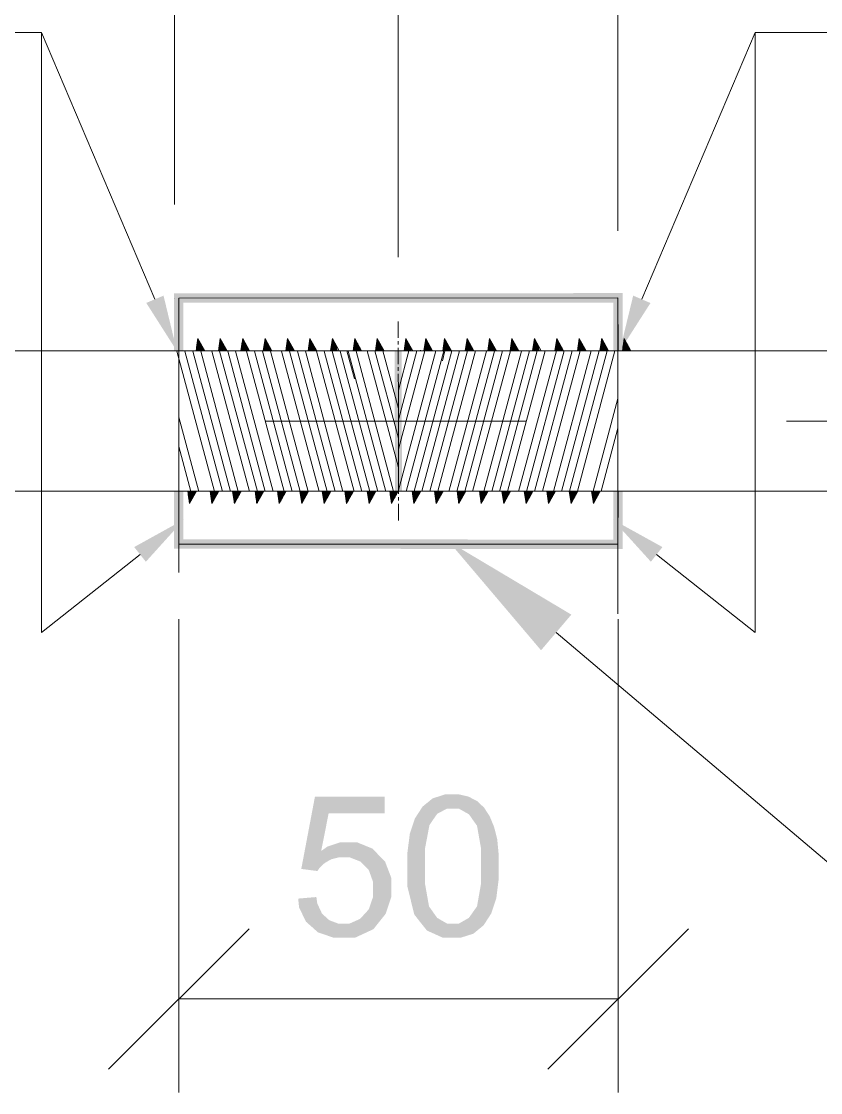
# Model space of a CAD drawing. Header units: millimetres. Extents: x 2 to 579, y 1 to 405.
# Drawn here: x 194.03 to 201.71, y 89.27 to 99.56 of the extents above; entities that cross this region are included whole.
import ezdxf

# ---------------------------------------------------------------- set-up
doc = ezdxf.new("R2010")
doc.units = ezdxf.units.MM
doc.linetypes.add('XKITLINE00', pattern=[0])
doc.layers.add('LinkedObject', color=7, linetype='Continuous', lineweight=0)

# ---------------------------------------------------------------- blocks, each defined once
blk = doc.blocks.new('*A4')
at = {"layer": 'LinkedObject'}
for color, points in [(6, [(195.233, 96.855), (195.399, 96.925), (195.527, 96.393)]), (4, [(199.809, 96.949), (195.59, 96.857), (195.5, 96.947)]), (4, [(195.5, 96.947), (195.59, 96.395), (195.5, 96.395)]), (4, [(195.59, 96.857), (195.59, 96.395), (195.5, 96.947)]), (4, [(199.719, 96.859), (195.59, 96.857), (199.809, 96.949)]), (4, [(199.809, 96.394), (199.719, 96.859), (199.809, 96.949)]), (4, [(199.719, 96.394), (199.719, 96.859), (199.809, 96.394)]), (6, [(199.91, 96.925), (200.076, 96.854), (199.781, 96.393)]), (4, [(197.619, 96.394), (197.689, 95.045), (197.622, 95.045)]), (4, [(197.686, 96.394), (197.689, 95.045), (197.619, 96.394)]), (4, [(195.499, 95.045), (195.59, 94.583), (195.5, 94.493)]), (4, [(195.589, 95.045), (195.59, 94.583), (195.499, 95.045)]), (4, [(199.719, 94.581), (199.72, 95.045), (199.809, 94.491)]), (4, [(199.809, 94.491), (199.72, 95.045), (199.81, 95.045)]), (6, [(195.229, 94.368), (195.117, 94.509), (195.596, 94.774)]), (6, [(200.191, 94.509), (200.08, 94.368), (199.712, 94.774)]), (4, [(195.59, 94.583), (199.719, 94.581), (195.5, 94.493)]), (4, [(195.5, 94.493), (199.719, 94.581), (199.809, 94.491)]), (1, [(199.316, 93.86), (199.025, 93.517), (198.14, 94.561)]), (7, [(198.106, 92.133), (198.121, 91.995), (197.984, 92.094)]), (7, [(198.179, 92.133), (198.121, 91.995), (198.106, 92.133)]), (7, [(198.121, 91.995), (198.179, 92.133), (198.178, 91.995)]), (7, [(198.179, 92.133), (198.236, 91.995), (198.178, 91.995)]), (7, [(198.329, 92.111), (198.179, 92.133), (198.234, 92.133)]), (7, [(198.37, 92.089), (198.179, 92.133), (198.329, 92.111)]), (7, [(198.333, 91.941), (198.179, 92.133), (198.37, 92.089)]), (7, [(198.236, 91.995), (198.179, 92.133), (198.333, 91.941)]), (7, [(196.985, 91.951), (196.722, 91.416), (196.853, 92.109)]), (7, [(197.523, 91.951), (196.853, 92.109), (197.523, 92.109)]), (7, [(196.985, 91.951), (196.853, 92.109), (197.523, 91.951)]), (7, [(198.029, 91.947), (197.887, 92.015), (197.935, 92.054)]), (7, [(197.984, 92.094), (198.121, 91.995), (197.935, 92.054)]), (7, [(197.935, 92.054), (198.121, 91.995), (198.029, 91.947)]), (7, [(198.37, 92.089), (198.371, 91.886), (198.333, 91.941)]), (7, [(198.411, 92.068), (198.371, 91.886), (198.37, 92.089)]), (7, [(198.479, 92.004), (198.371, 91.886), (198.411, 92.068)]), (7, [(196.913, 91.588), (196.722, 91.416), (196.985, 91.951)]), (7, [(197.887, 92.015), (197.995, 91.899), (197.814, 91.902)]), (7, [(197.995, 91.899), (197.887, 92.015), (198.029, 91.947)]), (7, [(198.505, 91.963), (198.371, 91.886), (198.479, 92.004)]), (7, [(198.505, 91.963), (198.41, 91.831), (198.371, 91.886)]), (7, [(198.532, 91.922), (198.41, 91.831), (198.505, 91.963)]), (7, [(198.573, 91.822), (198.41, 91.831), (198.532, 91.922)]), (7, [(197.953, 91.837), (197.74, 91.563), (197.789, 91.829)]), (7, [(197.91, 91.609), (197.74, 91.563), (197.953, 91.837)]), (7, [(197.789, 91.829), (197.74, 91.563), (197.765, 91.756)]), (7, [(197.814, 91.902), (197.995, 91.899), (197.789, 91.829)]), (7, [(197.789, 91.829), (197.995, 91.899), (197.953, 91.837)]), (7, [(198.589, 91.763), (198.449, 91.61), (198.41, 91.831)]), (7, [(198.589, 91.763), (198.41, 91.831), (198.573, 91.822)]), (7, [(198.604, 91.703), (198.449, 91.61), (198.589, 91.763)]), (7, [(197.101, 91.673), (196.913, 91.588), (196.973, 91.631)]), (7, [(197.083, 91.527), (196.913, 91.588), (197.101, 91.673)]), (7, [(197.083, 91.527), (197.101, 91.673), (197.123, 91.527)]), (7, [(197.123, 91.527), (197.101, 91.673), (197.188, 91.527)]), (7, [(197.167, 91.673), (197.188, 91.527), (197.101, 91.673)]), (7, [(197.404, 91.612), (197.167, 91.673), (197.255, 91.673)]), (7, [(197.292, 91.486), (197.167, 91.673), (197.404, 91.612)]), (7, [(197.188, 91.527), (197.167, 91.673), (197.292, 91.486)]), (7, [(197.292, 91.486), (197.404, 91.612), (197.332, 91.445)]), (7, [(197.332, 91.445), (197.404, 91.612), (197.371, 91.404)]), (7, [(197.465, 91.55), (197.371, 91.404), (197.404, 91.612)]), (7, [(197.74, 91.443), (197.91, 91.609), (197.91, 91.443)]), (7, [(197.74, 91.563), (197.91, 91.609), (197.74, 91.443)]), (7, [(198.619, 91.544), (198.449, 91.61), (198.604, 91.703)]), (7, [(198.619, 91.544), (198.449, 91.443), (198.449, 91.61)]), (7, [(196.722, 91.416), (196.913, 91.588), (197.01, 91.509)]), (7, [(196.978, 91.491), (196.722, 91.416), (197.01, 91.509)]), (7, [(197.01, 91.509), (196.913, 91.588), (197.083, 91.527)]), (7, [(197.371, 91.404), (197.465, 91.55), (197.411, 91.292)]), (7, [(197.411, 91.292), (197.465, 91.55), (197.586, 91.332)]), (7, [(197.586, 91.332), (197.465, 91.55), (197.526, 91.489)]), (7, [(198.619, 91.443), (198.449, 91.443), (198.619, 91.544)]), (7, [(196.946, 91.472), (196.722, 91.416), (196.978, 91.491)]), (7, [(196.896, 91.425), (196.722, 91.416), (196.946, 91.472)]), (7, [(196.722, 91.416), (196.896, 91.425), (196.877, 91.396)]), (7, [(197.91, 91.443), (197.74, 91.253), (197.74, 91.443)]), (7, [(197.91, 91.277), (197.74, 91.253), (197.91, 91.443)]), (7, [(198.619, 91.443), (198.449, 91.277), (198.449, 91.443)]), (7, [(198.619, 91.325), (198.449, 91.277), (198.619, 91.443)]), (7, [(197.411, 91.292), (197.586, 91.332), (197.411, 91.221)]), (7, [(197.411, 91.221), (197.586, 91.332), (197.411, 91.146)]), (7, [(197.586, 91.235), (197.411, 91.146), (197.586, 91.332)]), (7, [(198.41, 91.056), (198.619, 91.325), (198.57, 91.06)]), (7, [(198.449, 91.277), (198.619, 91.325), (198.41, 91.056)]), (7, [(198.57, 91.06), (198.619, 91.325), (198.595, 91.133)]), (7, [(197.37, 91.027), (197.586, 91.235), (197.48, 90.919)]), (7, [(197.411, 91.146), (197.586, 91.235), (197.37, 91.027)]), (7, [(197.48, 90.919), (197.586, 91.235), (197.533, 90.985)]), (7, [(197.533, 90.985), (197.586, 91.235), (197.586, 91.144)]), (7, [(197.91, 91.277), (197.873, 90.894), (197.74, 91.253)]), (7, [(197.74, 91.253), (197.873, 90.894), (197.807, 90.979)]), (7, [(197.949, 91.056), (197.873, 90.894), (197.91, 91.277)]), (7, [(196.876, 91.083), (196.692, 91.131), (196.867, 91.146)]), (7, [(196.692, 91.131), (196.825, 90.858), (196.701, 91.046)]), (7, [(196.876, 91.083), (196.825, 90.858), (196.692, 91.131)]), (7, [(196.701, 91.046), (196.825, 90.858), (196.767, 90.909)]), (7, [(196.921, 90.987), (196.825, 90.858), (196.876, 91.083)]), (7, [(197.37, 91.027), (197.48, 90.919), (197.328, 90.981)]), (7, [(197.873, 90.894), (197.949, 91.056), (197.988, 91.001)]), (7, [(198.027, 90.946), (197.873, 90.894), (197.988, 91.001)]), (7, [(198.371, 91.001), (198.473, 90.874), (198.332, 90.946)]), (7, [(198.57, 91.06), (198.371, 91.001), (198.41, 91.056)]), (7, [(198.546, 90.987), (198.371, 91.001), (198.57, 91.06)]), (7, [(198.473, 90.874), (198.371, 91.001), (198.546, 90.987)]), (7, [(196.825, 90.858), (196.921, 90.987), (196.883, 90.806)]), (7, [(196.956, 90.955), (196.883, 90.806), (196.921, 90.987)]), (7, [(196.991, 90.923), (196.883, 90.806), (196.956, 90.955)]), (7, [(196.991, 90.923), (197.126, 90.755), (196.883, 90.806)]), (7, [(197.076, 90.891), (197.126, 90.755), (196.991, 90.923)]), (7, [(197.126, 90.891), (197.126, 90.755), (197.076, 90.891)]), (7, [(197.126, 90.755), (197.48, 90.919), (197.238, 90.755)]), (7, [(197.186, 90.891), (197.48, 90.919), (197.126, 90.755)]), (7, [(197.186, 90.891), (197.126, 90.755), (197.126, 90.891)]), (7, [(197.287, 90.936), (197.48, 90.919), (197.186, 90.891)]), (7, [(197.238, 90.755), (197.48, 90.919), (197.415, 90.837)]), (7, [(197.328, 90.981), (197.48, 90.919), (197.287, 90.936)]), (7, [(198.027, 90.946), (198.179, 90.755), (197.873, 90.894)]), (7, [(197.873, 90.894), (198.179, 90.755), (197.929, 90.824)]), (7, [(198.122, 90.891), (198.179, 90.755), (198.027, 90.946)]), (7, [(198.179, 90.755), (198.122, 90.891), (198.179, 90.891)]), (7, [(198.179, 90.755), (198.236, 90.891), (198.253, 90.755)]), (7, [(198.236, 90.891), (198.179, 90.755), (198.179, 90.891)]), (7, [(198.424, 90.834), (198.236, 90.891), (198.332, 90.946)]), (7, [(198.376, 90.794), (198.236, 90.891), (198.424, 90.834)]), (7, [(198.253, 90.755), (198.236, 90.891), (198.376, 90.794)]), (7, [(198.332, 90.946), (198.473, 90.874), (198.424, 90.834)]), (7, [(196.883, 90.806), (197.126, 90.755), (197.034, 90.755)]), (7, [(197.929, 90.824), (198.179, 90.755), (198.082, 90.755)])]:
    blk.add_hatch(color=color, dxfattribs=at).paths.add_polyline_path(points, flags=17)
at = {"layer": 'LinkedObject', "color": 6, "linetype": 'XKITLINE00', "lineweight": 0}
for p, q in [((195.505, 97.802), (195.505, 106.481)), ((197.654, 97.294), (197.654, 106.481)), ((197.654, 97.578), (197.654, 106.481)), ((199.764, 97.549), (199.764, 106.481)), ((194.226, 99.453), (189.231, 99.453)), ((195.316, 96.89), (194.226, 99.453)), ((194.226, 93.688), (194.226, 99.453)), ((199.993, 96.89), (201.083, 99.453)), ((201.082, 93.688), (201.083, 99.453)), ((201.083, 99.453), (206.078, 99.452)), ((196.382, 95.72), (198.882, 95.72)), ((201.382, 95.72), (214.555, 95.72)), ((195.173, 94.439), (194.226, 93.688)), ((200.135, 94.438), (201.082, 93.688)), ((195.546, 93.815), (195.546, 89.267)), ((199.765, 93.817), (199.765, 89.267)), ((196.221, 90.842), (194.871, 89.492)), ((199.09, 89.492), (200.44, 90.842)), ((195.546, 90.167), (199.765, 90.167))]:
    blk.add_line(p, q, dxfattribs=at)
at = {"layer": 'LinkedObject', "color": 7, "linetype": 'XKITLINE00', "lineweight": 0}
for p, q in [((195.505, 96.902), (195.505, 96.902)), ((197.654, 96.678), (197.654, 96.678)), ((199.764, 96.649), (199.764, 96.649)), ((183.089, 96.394), (212.223, 96.394)), ((197.654, 96.394), (197.654, 96.394)), ((212.223, 95.045), (183.089, 95.045)), ((195.546, 94.715), (195.546, 94.715)), ((199.765, 94.717), (199.765, 94.717)), ((199.765, 90.167), (199.765, 90.167))]:
    blk.add_line(p, q, dxfattribs=at)
at = {"layer": 'LinkedObject', "color": 4, "linetype": 'XKITLINE00', "lineweight": 0}
for p, q in [((195.545, 96.902), (199.764, 96.904)), ((195.545, 96.395), (195.545, 96.902)), ((199.765, 96.394), (199.764, 96.904)), ((199.764, 96.904), (199.764, 93.866)), ((195.545, 96.754), (195.545, 94.265)), ((197.655, 96.017), (197.655, 95.045)), ((195.545, 95.045), (195.545, 94.538)), ((199.765, 95.045), (199.764, 94.536)), ((195.545, 94.538), (199.764, 94.536))]:
    blk.add_line(p, q, dxfattribs=at)
at = {"layer": 'LinkedObject', "color": 9, "linetype": 'XKITLINE00', "lineweight": 0}
for p, q in [((197.654, 96.519), (197.654, 96.678)), ((197.654, 96.456), (197.654, 96.488)), ((197.654, 96.269), (197.654, 96.425)), ((197.654, 96.267), (197.654, 96.395)), ((197.654, 96.204), (197.654, 96.235)), ((197.655, 96.017), (197.654, 96.173)), ((197.654, 96.206), (197.654, 96.238)), ((197.655, 96.019), (197.654, 96.175)), ((197.655, 95.956), (197.655, 95.988)), ((197.655, 95.954), (197.655, 95.985)), ((197.655, 95.769), (197.655, 95.925)), ((197.655, 95.767), (197.655, 95.923)), ((197.655, 95.706), (197.655, 95.738)), ((197.655, 95.704), (197.655, 95.735)), ((197.655, 95.519), (197.655, 95.675)), ((197.655, 95.517), (197.655, 95.673)), ((197.655, 95.456), (197.655, 95.488)), ((197.655, 95.454), (197.655, 95.485)), ((197.655, 95.269), (197.655, 95.425)), ((197.655, 95.267), (197.655, 95.423)), ((197.655, 95.206), (197.655, 95.238)), ((197.655, 95.204), (197.655, 95.235)), ((197.655, 95.019), (197.655, 95.175)), ((197.655, 95.045), (197.655, 95.173)), ((197.655, 94.956), (197.655, 94.988)), ((197.655, 94.765), (197.655, 94.925))]:
    blk.add_line(p, q, dxfattribs=at)
at = {"layer": 'LinkedObject', "color": 1, "linetype": 'XKITLINE00', "lineweight": 0}
for p, q in [((195.728, 96.512), (195.711, 96.395)), ((195.72, 96.46), (195.738, 96.394)), ((195.721, 96.467), (195.741, 96.394)), ((195.723, 96.482), (195.747, 96.394)), ((195.724, 96.489), (195.75, 96.394)), ((195.726, 96.503), (195.756, 96.394)), ((195.727, 96.511), (195.759, 96.394)), ((195.794, 96.394), (195.728, 96.512)), ((195.738, 96.494), (195.765, 96.394)), ((195.744, 96.484), (195.768, 96.394)), ((195.755, 96.463), (195.774, 96.394)), ((195.761, 96.453), (195.777, 96.394)), ((195.943, 96.512), (195.926, 96.394)), ((195.936, 96.46), (195.953, 96.394)), ((195.937, 96.467), (195.956, 96.394)), ((195.939, 96.482), (195.962, 96.394)), ((195.94, 96.489), (195.965, 96.394)), ((195.942, 96.504), (195.971, 96.394)), ((196.009, 96.394), (195.943, 96.512)), ((195.943, 96.511), (195.974, 96.394)), ((195.954, 96.494), (195.98, 96.394)), ((195.959, 96.483), (195.983, 96.394)), ((195.971, 96.463), (195.989, 96.394)), ((195.977, 96.452), (195.992, 96.394)), ((196.159, 96.512), (196.142, 96.394)), ((196.151, 96.46), (196.169, 96.394)), ((196.152, 96.468), (196.172, 96.394)), ((196.154, 96.482), (196.178, 96.394)), ((196.156, 96.489), (196.181, 96.394)), ((196.158, 96.504), (196.187, 96.394)), ((196.225, 96.394), (196.159, 96.512)), ((196.159, 96.511), (196.19, 96.394)), ((196.169, 96.493), (196.196, 96.394)), ((196.175, 96.483), (196.199, 96.394)), ((196.187, 96.462), (196.205, 96.394)), ((196.193, 96.452), (196.208, 96.394)), ((196.374, 96.512), (196.357, 96.394)), ((196.365, 96.446), (196.379, 96.394)), ((196.367, 96.461), (196.385, 96.394)), ((196.368, 96.468), (196.388, 96.394)), ((196.37, 96.482), (196.394, 96.394)), ((196.371, 96.49), (196.397, 96.394)), ((196.373, 96.504), (196.403, 96.394)), ((196.44, 96.394), (196.374, 96.512)), ((196.374, 96.511), (196.406, 96.394)), ((196.385, 96.493), (196.412, 96.394)), ((196.391, 96.483), (196.415, 96.394)), ((196.403, 96.462), (196.421, 96.394)), ((196.408, 96.451), (196.424, 96.394)), ((196.59, 96.512), (196.573, 96.394)), ((196.58, 96.447), (196.594, 96.394)), ((196.582, 96.461), (196.6, 96.394)), ((196.584, 96.468), (196.603, 96.394)), ((196.586, 96.483), (196.609, 96.394)), ((196.587, 96.49), (196.612, 96.394)), ((196.589, 96.505), (196.618, 96.394)), ((196.59, 96.512), (196.621, 96.394)), ((196.656, 96.394), (196.59, 96.512)), ((196.601, 96.492), (196.627, 96.394)), ((196.607, 96.482), (196.63, 96.394)), ((196.618, 96.461), (196.636, 96.394)), ((196.624, 96.451), (196.639, 96.394)), ((196.805, 96.512), (196.788, 96.394)), ((196.796, 96.447), (196.81, 96.394)), ((196.798, 96.461), (196.816, 96.394)), ((196.799, 96.469), (196.819, 96.394)), ((196.801, 96.483), (196.825, 96.394)), ((196.802, 96.49), (196.828, 96.394)), ((196.804, 96.505), (196.834, 96.394)), ((196.805, 96.512), (196.837, 96.394)), ((196.871, 96.394), (196.805, 96.512)), ((196.817, 96.492), (196.843, 96.394)), ((196.823, 96.482), (196.846, 96.394)), ((196.834, 96.461), (196.852, 96.394)), ((196.84, 96.451), (196.855, 96.394)), ((197.021, 96.512), (197.004, 96.394)), ((197.012, 96.447), (197.026, 96.394)), ((197.014, 96.462), (197.032, 96.394)), ((197.015, 96.469), (197.035, 96.394)), ((197.017, 96.483), (197.041, 96.394)), ((197.018, 96.491), (197.044, 96.394)), ((197.02, 96.505), (197.05, 96.394)), ((197.021, 96.512), (197.053, 96.394)), ((197.087, 96.394), (197.021, 96.512)), ((197.033, 96.492), (197.059, 96.394)), ((197.038, 96.481), (197.062, 96.394)), ((197.05, 96.461), (197.068, 96.394)), ((197.237, 96.512), (197.219, 96.394)), ((197.229, 96.459), (197.246, 96.394)), ((197.23, 96.466), (197.249, 96.394)), ((197.232, 96.481), (197.255, 96.394)), ((197.233, 96.488), (197.258, 96.394)), ((197.235, 96.503), (197.264, 96.394)), ((197.236, 96.51), (197.267, 96.394)), ((197.302, 96.394), (197.237, 96.512)), ((197.246, 96.495), (197.273, 96.394)), ((197.252, 96.485), (197.276, 96.394)), ((197.264, 96.464), (197.282, 96.394)), ((197.269, 96.454), (197.285, 96.394)), ((197.452, 96.512), (197.435, 96.394)), ((197.444, 96.46), (197.462, 96.394)), ((197.446, 96.467), (197.465, 96.394)), ((197.448, 96.481), (197.471, 96.394)), ((197.449, 96.488), (197.474, 96.394)), ((197.451, 96.503), (197.48, 96.394)), ((197.518, 96.394), (197.452, 96.512)), ((197.452, 96.51), (197.483, 96.394)), ((197.462, 96.495), (197.489, 96.394)), ((197.468, 96.484), (197.492, 96.394)), ((197.479, 96.464), (197.498, 96.394)), ((197.485, 96.453), (197.501, 96.394)), ((197.727, 96.512), (197.709, 96.394)), ((197.719, 96.46), (197.737, 96.394)), ((197.72, 96.467), (197.74, 96.394)), ((197.722, 96.482), (197.746, 96.394)), ((197.723, 96.489), (197.748, 96.394)), ((197.725, 96.503), (197.754, 96.394)), ((197.726, 96.511), (197.757, 96.394)), ((197.792, 96.394), (197.727, 96.512)), ((197.737, 96.494), (197.763, 96.394)), ((197.742, 96.484), (197.766, 96.394)), ((197.754, 96.463), (197.772, 96.394)), ((197.76, 96.453), (197.775, 96.394)), ((197.918, 96.512), (197.9, 96.394)), ((197.91, 96.46), (197.928, 96.394)), ((197.911, 96.467), (197.931, 96.394)), ((197.913, 96.482), (197.937, 96.394)), ((197.914, 96.489), (197.94, 96.394)), ((197.916, 96.504), (197.946, 96.394)), ((197.917, 96.511), (197.949, 96.394)), ((197.983, 96.394), (197.918, 96.512)), ((197.928, 96.494), (197.955, 96.394)), ((197.934, 96.483), (197.958, 96.394)), ((197.945, 96.463), (197.964, 96.394)), ((197.951, 96.452), (197.967, 96.394)), ((198.099, 96.512), (198.082, 96.394)), ((198.091, 96.46), (198.109, 96.394)), ((198.092, 96.468), (198.112, 96.394)), ((198.094, 96.482), (198.118, 96.394)), ((198.095, 96.489), (198.121, 96.394)), ((198.098, 96.504), (198.127, 96.394)), ((198.165, 96.394), (198.099, 96.512)), ((198.099, 96.511), (198.13, 96.394)), ((198.109, 96.493), (198.136, 96.394)), ((198.115, 96.483), (198.139, 96.394)), ((198.127, 96.462), (198.145, 96.394)), ((198.132, 96.452), (198.148, 96.394)), ((198.314, 96.512), (198.297, 96.394)), ((198.307, 96.461), (198.325, 96.394)), ((198.308, 96.468), (198.328, 96.394)), ((198.31, 96.482), (198.334, 96.394)), ((198.311, 96.49), (198.337, 96.394)), ((198.313, 96.504), (198.343, 96.394)), ((198.38, 96.394), (198.314, 96.512)), ((198.314, 96.511), (198.346, 96.394)), ((198.325, 96.493), (198.352, 96.394)), ((198.331, 96.483), (198.355, 96.394)), ((198.342, 96.462), (198.361, 96.394)), ((198.348, 96.451), (198.364, 96.394)), ((198.53, 96.512), (198.513, 96.394)), ((198.52, 96.447), (198.534, 96.394)), ((198.522, 96.461), (198.54, 96.394)), ((198.523, 96.468), (198.543, 96.394)), ((198.526, 96.483), (198.549, 96.394)), ((198.527, 96.49), (198.552, 96.394)), ((198.529, 96.504), (198.558, 96.394)), ((198.53, 96.512), (198.561, 96.394)), ((198.596, 96.394), (198.53, 96.512)), ((198.541, 96.492), (198.567, 96.394)), ((198.547, 96.482), (198.57, 96.394)), ((198.558, 96.461), (198.576, 96.394)), ((198.564, 96.451), (198.579, 96.394)), ((198.745, 96.512), (198.728, 96.394)), ((198.736, 96.447), (198.75, 96.394)), ((198.738, 96.461), (198.756, 96.394)), ((198.739, 96.469), (198.759, 96.394)), ((198.741, 96.483), (198.765, 96.394)), ((198.742, 96.49), (198.768, 96.394)), ((198.744, 96.505), (198.774, 96.394)), ((198.745, 96.512), (198.777, 96.394)), ((198.811, 96.394), (198.745, 96.512)), ((198.757, 96.492), (198.783, 96.394)), ((198.763, 96.482), (198.786, 96.394)), ((198.774, 96.461), (198.792, 96.394)), ((198.78, 96.451), (198.795, 96.394)), ((198.961, 96.512), (198.944, 96.394)), ((198.952, 96.447), (198.966, 96.394)), ((198.954, 96.462), (198.972, 96.394)), ((198.955, 96.469), (198.975, 96.394)), ((198.957, 96.483), (198.981, 96.394)), ((198.958, 96.491), (198.984, 96.394)), ((198.96, 96.505), (198.99, 96.394)), ((198.961, 96.512), (198.993, 96.394)), ((199.027, 96.394), (198.961, 96.512)), ((198.973, 96.492), (198.999, 96.394)), ((198.978, 96.481), (199.002, 96.394)), ((198.99, 96.461), (199.008, 96.394)), ((199.177, 96.512), (199.159, 96.394)), ((199.169, 96.459), (199.186, 96.394)), ((199.17, 96.466), (199.189, 96.394)), ((199.172, 96.481), (199.195, 96.394)), ((199.173, 96.488), (199.198, 96.394)), ((199.175, 96.503), (199.204, 96.394)), ((199.176, 96.51), (199.207, 96.394)), ((199.242, 96.394), (199.177, 96.512)), ((199.186, 96.495), (199.213, 96.394)), ((199.192, 96.485), (199.216, 96.394)), ((199.203, 96.464), (199.222, 96.394)), ((199.209, 96.454), (199.225, 96.394)), ((199.392, 96.512), (199.375, 96.394)), ((199.384, 96.46), (199.402, 96.394)), ((199.385, 96.467), (199.405, 96.394)), ((199.388, 96.481), (199.411, 96.394)), ((199.389, 96.488), (199.414, 96.394)), ((199.391, 96.503), (199.42, 96.394)), ((199.458, 96.394), (199.392, 96.512)), ((199.392, 96.51), (199.423, 96.394)), ((199.402, 96.495), (199.429, 96.394)), ((199.408, 96.484), (199.432, 96.394)), ((199.419, 96.464), (199.438, 96.394)), ((199.425, 96.453), (199.441, 96.394)), ((199.608, 96.512), (199.59, 96.394)), ((199.6, 96.46), (199.618, 96.394)), ((199.601, 96.467), (199.621, 96.394)), ((199.603, 96.482), (199.627, 96.394)), ((199.604, 96.489), (199.63, 96.394)), ((199.606, 96.503), (199.636, 96.394)), ((199.607, 96.511), (199.639, 96.394)), ((199.673, 96.394), (199.608, 96.512)), ((199.618, 96.494), (199.645, 96.394)), ((199.624, 96.484), (199.648, 96.394)), ((199.635, 96.463), (199.654, 96.394)), ((199.641, 96.453), (199.657, 96.394)), ((199.823, 96.512), (199.806, 96.394)), ((199.816, 96.46), (199.833, 96.394)), ((199.817, 96.467), (199.836, 96.394)), ((199.819, 96.482), (199.842, 96.394)), ((199.82, 96.489), (199.845, 96.394)), ((199.822, 96.504), (199.851, 96.394)), ((199.889, 96.394), (199.823, 96.512)), ((199.823, 96.511), (199.854, 96.394)), ((199.834, 96.494), (199.86, 96.394)), ((199.839, 96.483), (199.863, 96.394)), ((199.851, 96.463), (199.869, 96.394)), ((199.857, 96.452), (199.872, 96.394)), ((195.527, 96.393), (195.889, 95.043)), ((195.603, 96.393), (195.965, 95.043)), ((195.679, 96.393), (196.041, 95.043)), ((195.711, 96.395), (195.711, 96.394)), ((195.712, 96.402), (195.714, 96.394)), ((195.714, 96.416), (195.72, 96.394)), ((195.715, 96.424), (195.723, 96.394)), ((195.717, 96.438), (195.729, 96.394)), ((195.718, 96.445), (195.732, 96.394)), ((195.756, 96.392), (196.117, 95.043)), ((195.772, 96.432), (195.783, 96.394)), ((195.778, 96.422), (195.786, 96.394)), ((195.79, 96.401), (195.792, 96.394)), ((195.862, 96.393), (196.224, 95.043)), ((195.926, 96.395), (195.926, 96.394)), ((195.927, 96.402), (195.929, 96.394)), ((195.929, 96.417), (195.935, 96.394)), ((195.93, 96.424), (195.938, 96.394)), ((195.933, 96.438), (195.944, 96.394)), ((195.934, 96.446), (195.947, 96.394)), ((195.938, 96.393), (196.3, 95.043)), ((195.988, 96.432), (195.998, 96.394)), ((195.994, 96.421), (196.001, 96.394)), ((196.006, 96.401), (196.007, 96.394)), ((196.015, 96.392), (196.376, 95.043)), ((196.091, 96.392), (196.452, 95.043)), ((196.142, 96.395), (196.142, 96.394)), ((196.143, 96.403), (196.145, 96.394)), ((196.145, 96.417), (196.151, 96.394)), ((196.146, 96.424), (196.154, 96.394)), ((196.148, 96.439), (196.16, 96.394)), ((196.149, 96.446), (196.163, 96.394)), ((196.197, 96.393), (196.559, 95.043)), ((196.204, 96.431), (196.214, 96.394)), ((196.21, 96.421), (196.217, 96.394)), ((196.221, 96.4), (196.223, 96.394)), ((196.273, 96.392), (196.635, 95.043)), ((196.35, 96.392), (196.711, 95.043)), ((196.357, 96.396), (196.358, 96.394)), ((196.358, 96.403), (196.361, 96.394)), ((196.361, 96.417), (196.367, 96.394)), ((196.362, 96.425), (196.37, 96.394)), ((196.364, 96.439), (196.376, 96.394)), ((196.42, 96.431), (196.43, 96.394)), ((196.426, 96.42), (196.433, 96.394)), ((196.426, 96.392), (196.787, 95.042)), ((196.437, 96.4), (196.439, 96.394)), ((196.532, 96.392), (196.894, 95.043)), ((196.573, 96.396), (196.573, 96.394)), ((196.574, 96.403), (196.576, 96.394)), ((196.576, 96.418), (196.582, 96.394)), ((196.577, 96.425), (196.585, 96.394)), ((196.579, 96.439), (196.591, 96.394)), ((196.609, 96.392), (196.97, 95.043)), ((196.636, 96.43), (196.645, 96.394)), ((196.641, 96.42), (196.648, 96.394)), ((196.653, 96.399), (196.654, 96.394)), ((196.685, 96.392), (197.046, 95.042)), ((196.761, 96.392), (197.122, 95.042)), ((196.789, 96.396), (196.789, 96.394)), ((196.79, 96.403), (196.792, 96.394)), ((196.792, 96.418), (196.798, 96.394)), ((196.793, 96.425), (196.801, 96.394)), ((196.795, 96.44), (196.807, 96.394)), ((196.851, 96.43), (196.861, 96.394)), ((196.857, 96.42), (196.864, 96.394)), ((196.867, 96.393), (197.229, 95.044)), ((196.869, 96.399), (196.87, 96.394)), ((196.943, 96.393), (197.305, 95.044)), ((197.004, 96.397), (197.005, 96.394)), ((197.005, 96.404), (197.008, 96.394)), ((197.007, 96.418), (197.014, 96.394)), ((197.008, 96.425), (197.017, 96.394)), ((197.01, 96.44), (197.023, 96.394)), ((197.019, 96.393), (197.381, 95.043)), ((197.096, 96.393), (197.457, 95.043)), ((197.161, 96.394), (197.233, 96.127)), ((197.172, 96.393), (197.533, 95.043)), ((197.22, 96.401), (197.222, 96.394)), ((197.223, 96.416), (197.228, 96.394)), ((197.224, 96.423), (197.231, 96.394)), ((197.226, 96.437), (197.237, 96.394)), ((197.227, 96.445), (197.24, 96.394)), ((197.248, 96.392), (197.609, 95.043)), ((197.281, 96.433), (197.291, 96.394)), ((197.287, 96.423), (197.294, 96.394)), ((197.298, 96.402), (197.3, 96.394)), ((197.354, 96.394), (197.655, 95.272)), ((197.43, 96.394), (197.655, 95.556)), ((197.435, 96.394), (197.435, 96.394)), ((197.436, 96.402), (197.438, 96.394)), ((197.438, 96.416), (197.444, 96.394)), ((197.439, 96.423), (197.447, 96.394)), ((197.441, 96.438), (197.453, 96.394)), ((197.442, 96.445), (197.456, 96.394)), ((197.497, 96.433), (197.507, 96.394)), ((197.502, 96.422), (197.51, 96.394)), ((197.506, 96.394), (197.655, 95.841)), ((197.514, 96.401), (197.516, 96.394)), ((197.651, 96.395), (197.651, 96.394)), ((198.015, 96.394), (197.653, 95.044)), ((197.654, 96.394), (197.654, 96.394)), ((197.908, 96.396), (197.655, 95.449)), ((197.832, 96.395), (197.655, 95.733)), ((197.756, 96.395), (197.655, 96.016)), ((197.712, 96.416), (197.718, 96.394)), ((197.714, 96.424), (197.722, 96.394)), ((197.716, 96.438), (197.728, 96.394)), ((197.717, 96.445), (197.731, 96.394)), ((197.718, 96.422), (197.726, 96.394)), ((198.091, 96.394), (197.729, 95.044)), ((197.73, 96.401), (197.732, 96.394)), ((197.771, 96.432), (197.781, 96.394)), ((198.167, 96.394), (197.805, 95.045)), ((197.866, 96.395), (197.866, 96.394)), ((197.867, 96.402), (197.869, 96.394)), ((198.243, 96.394), (197.881, 95.045)), ((197.904, 96.417), (197.91, 96.394)), ((197.905, 96.424), (197.913, 96.394)), ((197.907, 96.438), (197.919, 96.394)), ((197.908, 96.446), (197.922, 96.394)), ((197.946, 96.401), (197.947, 96.394)), ((198.319, 96.395), (197.958, 95.045)), ((197.963, 96.432), (197.973, 96.394)), ((197.968, 96.421), (197.976, 96.394)), ((198.395, 96.395), (198.034, 95.045)), ((198.102, 96.394), (198.077, 96.3)), ((198.082, 96.395), (198.082, 96.394)), ((198.083, 96.402), (198.085, 96.394)), ((198.085, 96.417), (198.091, 96.394)), ((198.086, 96.424), (198.094, 96.394)), ((198.088, 96.439), (198.1, 96.394)), ((198.089, 96.446), (198.103, 96.394)), ((198.502, 96.393), (198.14, 95.044)), ((198.144, 96.431), (198.154, 96.394)), ((198.15, 96.421), (198.157, 96.394)), ((198.161, 96.4), (198.163, 96.394)), ((198.578, 96.393), (198.216, 95.044)), ((198.654, 96.394), (198.292, 95.044)), ((198.297, 96.396), (198.298, 96.394)), ((198.298, 96.403), (198.301, 96.394)), ((198.3, 96.417), (198.307, 96.394)), ((198.302, 96.425), (198.31, 96.394)), ((198.304, 96.439), (198.316, 96.394)), ((198.305, 96.446), (198.319, 96.394)), ((198.36, 96.431), (198.37, 96.394)), ((198.366, 96.42), (198.373, 96.394)), ((198.73, 96.394), (198.368, 95.044)), ((198.377, 96.4), (198.379, 96.394)), ((198.837, 96.393), (198.475, 95.044)), ((198.513, 96.396), (198.513, 96.394)), ((198.514, 96.403), (198.516, 96.394)), ((198.516, 96.418), (198.522, 96.394)), ((198.517, 96.425), (198.525, 96.394)), ((198.519, 96.439), (198.531, 96.394)), ((198.913, 96.394), (198.551, 95.044)), ((198.576, 96.43), (198.585, 96.394)), ((198.581, 96.42), (198.588, 96.394)), ((198.593, 96.399), (198.594, 96.394)), ((198.989, 96.394), (198.627, 95.044)), ((199.065, 96.394), (198.704, 95.044)), ((198.729, 96.396), (198.729, 96.394)), ((198.73, 96.403), (198.732, 96.394)), ((198.732, 96.418), (198.738, 96.394)), ((198.733, 96.425), (198.741, 96.394)), ((198.735, 96.44), (198.747, 96.394)), ((198.791, 96.43), (198.801, 96.394)), ((198.797, 96.42), (198.804, 96.394)), ((198.809, 96.399), (198.81, 96.394)), ((199.172, 96.394), (198.81, 95.044)), ((198.944, 96.396), (198.945, 96.394)), ((198.945, 96.404), (198.948, 96.394)), ((198.947, 96.418), (198.954, 96.394)), ((198.948, 96.425), (198.957, 96.394)), ((198.95, 96.44), (198.963, 96.394)), ((199.324, 96.394), (198.963, 95.044)), ((199.4, 96.394), (199.039, 95.045)), ((199.507, 96.394), (199.145, 95.044)), ((199.16, 96.401), (199.162, 96.394)), ((199.162, 96.416), (199.168, 96.394)), ((199.164, 96.423), (199.171, 96.394)), ((199.166, 96.437), (199.177, 96.394)), ((199.167, 96.445), (199.18, 96.394)), ((199.221, 96.433), (199.231, 96.394)), ((199.583, 96.394), (199.221, 95.044)), ((199.227, 96.423), (199.234, 96.394)), ((199.238, 96.402), (199.24, 96.394)), ((199.659, 96.394), (199.298, 95.045)), ((199.735, 96.394), (199.374, 95.045)), ((199.375, 96.394), (199.375, 96.394)), ((199.376, 96.402), (199.378, 96.394)), ((199.378, 96.416), (199.384, 96.394)), ((199.379, 96.423), (199.387, 96.394)), ((199.381, 96.438), (199.393, 96.394)), ((199.382, 96.445), (199.396, 96.394)), ((199.437, 96.433), (199.447, 96.394)), ((199.442, 96.422), (199.45, 96.394)), ((199.454, 96.401), (199.456, 96.394)), ((199.59, 96.395), (199.591, 96.394)), ((199.592, 96.402), (199.594, 96.394)), ((199.594, 96.416), (199.6, 96.394)), ((199.595, 96.424), (199.603, 96.394)), ((199.597, 96.438), (199.609, 96.394)), ((199.598, 96.445), (199.612, 96.394)), ((199.652, 96.432), (199.662, 96.394)), ((199.658, 96.422), (199.665, 96.394)), ((199.67, 96.401), (199.671, 96.394)), ((199.806, 96.395), (199.806, 96.394)), ((199.807, 96.402), (199.809, 96.394)), ((199.809, 96.417), (199.815, 96.394)), ((199.81, 96.424), (199.818, 96.394)), ((199.812, 96.438), (199.824, 96.394)), ((199.813, 96.446), (199.827, 96.394)), ((199.868, 96.432), (199.878, 96.394)), ((199.874, 96.421), (199.881, 96.394)), ((199.885, 96.401), (199.887, 96.394)), ((199.764, 95.935), (199.526, 95.045)), ((195.545, 95.758), (195.737, 95.043)), ((199.764, 95.651), (199.602, 95.045)), ((195.545, 95.474), (195.661, 95.043)), ((195.648, 94.927), (195.631, 95.045)), ((195.633, 95.045), (195.659, 94.946)), ((195.636, 95.045), (195.661, 94.949)), ((195.637, 95.007), (195.655, 94.939)), ((195.642, 95.045), (195.665, 94.957)), ((195.645, 95.045), (195.667, 94.96)), ((195.714, 95.045), (195.648, 94.927)), ((195.65, 95.045), (195.671, 94.968)), ((195.653, 95.045), (195.673, 94.971)), ((195.659, 95.045), (195.677, 94.978)), ((195.662, 95.045), (195.679, 94.982)), ((195.668, 95.045), (195.683, 94.989)), ((195.671, 95.045), (195.685, 94.993)), ((195.677, 95.045), (195.689, 95)), ((195.68, 95.045), (195.691, 95.004)), ((195.686, 95.045), (195.695, 95.011)), ((195.689, 95.045), (195.697, 95.015)), ((195.695, 95.045), (195.701, 95.022)), ((195.698, 95.045), (195.704, 95.026)), ((195.704, 95.045), (195.708, 95.033)), ((195.707, 95.045), (195.71, 95.037)), ((195.713, 95.045), (195.714, 95.044)), ((195.864, 94.927), (195.847, 95.045)), ((195.848, 95.045), (195.875, 94.946)), ((195.851, 95.045), (195.877, 94.95)), ((195.852, 95.008), (195.871, 94.939)), ((195.857, 95.045), (195.881, 94.957)), ((195.86, 95.045), (195.883, 94.961)), ((195.93, 95.045), (195.864, 94.927)), ((195.866, 95.045), (195.887, 94.968)), ((195.869, 95.045), (195.889, 94.971)), ((195.875, 95.045), (195.893, 94.979)), ((195.878, 95.045), (195.895, 94.982)), ((195.884, 95.045), (195.899, 94.99)), ((195.887, 95.045), (195.901, 94.993)), ((195.893, 95.045), (195.905, 95)), ((195.896, 95.045), (195.907, 95.004)), ((195.902, 95.045), (195.911, 95.011)), ((195.905, 95.045), (195.913, 95.015)), ((195.911, 95.045), (195.917, 95.022)), ((195.914, 95.045), (195.919, 95.026)), ((195.92, 95.045), (195.923, 95.033)), ((195.923, 95.045), (195.925, 95.037)), ((195.929, 95.045), (195.929, 95.044)), ((196.079, 94.927), (196.062, 95.045)), ((196.064, 95.045), (196.09, 94.946)), ((196.067, 95.045), (196.092, 94.95)), ((196.067, 95.009), (196.086, 94.939)), ((196.073, 95.045), (196.096, 94.957)), ((196.076, 95.045), (196.098, 94.961)), ((196.145, 95.045), (196.079, 94.927)), ((196.082, 95.045), (196.102, 94.968)), ((196.085, 95.045), (196.104, 94.972)), ((196.091, 95.045), (196.108, 94.979)), ((196.094, 95.045), (196.111, 94.982)), ((196.1, 95.045), (196.115, 94.99)), ((196.103, 95.045), (196.117, 94.993)), ((196.109, 95.045), (196.121, 95.001)), ((196.112, 95.045), (196.123, 95.004)), ((196.118, 95.045), (196.127, 95.011)), ((196.121, 95.045), (196.129, 95.015)), ((196.127, 95.045), (196.133, 95.022)), ((196.13, 95.045), (196.135, 95.026)), ((196.136, 95.045), (196.139, 95.033)), ((196.139, 95.045), (196.141, 95.037)), ((196.145, 95.045), (196.145, 95.044)), ((196.295, 94.927), (196.278, 95.045)), ((196.28, 95.045), (196.306, 94.946)), ((196.283, 95.045), (196.308, 94.95)), ((196.283, 95.01), (196.302, 94.939)), ((196.289, 95.045), (196.312, 94.957)), ((196.292, 95.045), (196.314, 94.961)), ((196.361, 95.045), (196.295, 94.927)), ((196.298, 95.045), (196.318, 94.968)), ((196.301, 95.045), (196.32, 94.972)), ((196.307, 95.045), (196.324, 94.979)), ((196.31, 95.045), (196.326, 94.983)), ((196.315, 95.045), (196.33, 94.99)), ((196.318, 95.045), (196.332, 94.993)), ((196.324, 95.045), (196.336, 95.001)), ((196.327, 95.045), (196.338, 95.004)), ((196.333, 95.045), (196.342, 95.012)), ((196.336, 95.045), (196.344, 95.015)), ((196.342, 95.045), (196.348, 95.023)), ((196.345, 95.045), (196.35, 95.026)), ((196.351, 95.045), (196.354, 95.033)), ((196.354, 95.045), (196.356, 95.037)), ((196.36, 95.045), (196.361, 95.044)), ((196.511, 94.927), (196.493, 95.045)), ((196.495, 95.045), (196.522, 94.946)), ((196.498, 95.045), (196.524, 94.95)), ((196.498, 95.011), (196.518, 94.939)), ((196.504, 95.045), (196.528, 94.957)), ((196.507, 95.045), (196.53, 94.961)), ((196.576, 95.045), (196.511, 94.927)), ((196.513, 95.045), (196.534, 94.968)), ((196.516, 95.045), (196.536, 94.972)), ((196.522, 95.045), (196.54, 94.979)), ((196.525, 95.045), (196.542, 94.983)), ((196.531, 95.045), (196.546, 94.99)), ((196.534, 95.045), (196.548, 94.994)), ((196.54, 95.045), (196.552, 95.001)), ((196.543, 95.045), (196.554, 95.005)), ((196.549, 95.045), (196.558, 95.012)), ((196.552, 95.045), (196.56, 95.015)), ((196.558, 95.045), (196.564, 95.023)), ((196.561, 95.045), (196.566, 95.026)), ((196.567, 95.045), (196.57, 95.034)), ((196.57, 95.045), (196.572, 95.037)), ((196.576, 95.045), (196.576, 95.044)), ((196.726, 94.927), (196.709, 95.045)), ((196.711, 95.045), (196.737, 94.947)), ((196.714, 95.045), (196.739, 94.95)), ((196.714, 95.012), (196.733, 94.939)), ((196.72, 95.045), (196.743, 94.957)), ((196.723, 95.045), (196.745, 94.961)), ((196.792, 95.045), (196.726, 94.927)), ((196.729, 95.045), (196.749, 94.968)), ((196.732, 95.045), (196.751, 94.972)), ((196.738, 95.045), (196.755, 94.979)), ((196.741, 95.045), (196.757, 94.983)), ((196.747, 95.045), (196.761, 94.99)), ((196.75, 95.045), (196.763, 94.994)), ((196.756, 95.045), (196.768, 95.001)), ((196.759, 95.045), (196.77, 95.005)), ((196.765, 95.045), (196.774, 95.012)), ((196.768, 95.045), (196.776, 95.016)), ((196.774, 95.045), (196.78, 95.023)), ((196.777, 95.045), (196.782, 95.026)), ((196.783, 95.045), (196.786, 95.034)), ((196.786, 95.045), (196.788, 95.037)), ((196.792, 95.045), (196.792, 95.045)), ((196.942, 94.927), (196.924, 95.045)), ((196.927, 95.045), (196.953, 94.947)), ((196.929, 95.013), (196.949, 94.939)), ((196.93, 95.045), (196.955, 94.95)), ((196.936, 95.045), (196.959, 94.958)), ((196.939, 95.045), (196.961, 94.961)), ((197.007, 95.045), (196.942, 94.927)), ((196.945, 95.045), (196.965, 94.969)), ((196.948, 95.045), (196.967, 94.972)), ((196.954, 95.045), (196.971, 94.979)), ((196.957, 95.045), (196.973, 94.983)), ((196.963, 95.045), (196.977, 94.99)), ((196.966, 95.045), (196.979, 94.994)), ((196.972, 95.045), (196.983, 95.001)), ((196.975, 95.045), (196.985, 95.005)), ((196.98, 95.045), (196.989, 95.012)), ((196.983, 95.045), (196.991, 95.016)), ((196.989, 95.045), (196.995, 95.023)), ((196.992, 95.045), (196.997, 95.027)), ((196.998, 95.045), (197.001, 95.034)), ((197.001, 95.045), (197.003, 95.038)), ((197.157, 94.927), (197.14, 95.045)), ((197.141, 95.045), (197.168, 94.945)), ((197.144, 95.045), (197.17, 94.949)), ((197.15, 95.045), (197.174, 94.956)), ((197.153, 95.045), (197.176, 94.96)), ((197.223, 95.045), (197.157, 94.927)), ((197.159, 95.045), (197.18, 94.967)), ((197.162, 95.045), (197.182, 94.971)), ((197.168, 95.045), (197.186, 94.978)), ((197.171, 95.045), (197.188, 94.982)), ((197.177, 95.045), (197.192, 94.989)), ((197.18, 95.045), (197.194, 94.993)), ((197.186, 95.045), (197.198, 95)), ((197.189, 95.045), (197.2, 95.004)), ((197.195, 95.045), (197.204, 95.011)), ((197.198, 95.045), (197.206, 95.014)), ((197.204, 95.045), (197.21, 95.022)), ((197.207, 95.045), (197.212, 95.025)), ((197.213, 95.045), (197.216, 95.033)), ((197.216, 95.045), (197.218, 95.036)), ((197.222, 95.045), (197.222, 95.044)), ((197.373, 94.927), (197.356, 95.045)), ((197.357, 95.045), (197.383, 94.946)), ((197.36, 95.045), (197.385, 94.949)), ((197.361, 95.006), (197.379, 94.938)), ((197.366, 95.045), (197.389, 94.957)), ((197.369, 95.045), (197.391, 94.96)), ((197.439, 95.045), (197.373, 94.927)), ((197.375, 95.045), (197.395, 94.967)), ((197.378, 95.045), (197.398, 94.971)), ((197.384, 95.045), (197.402, 94.978)), ((197.387, 95.045), (197.404, 94.982)), ((197.393, 95.045), (197.408, 94.989)), ((197.396, 95.045), (197.41, 94.993)), ((197.402, 95.045), (197.414, 95)), ((197.405, 95.045), (197.416, 95.004)), ((197.411, 95.045), (197.42, 95.011)), ((197.414, 95.045), (197.422, 95.015)), ((197.42, 95.045), (197.426, 95.022)), ((197.423, 95.045), (197.428, 95.026)), ((197.429, 95.045), (197.432, 95.033)), ((197.432, 95.045), (197.434, 95.036)), ((197.438, 95.045), (197.438, 95.044)), ((197.588, 94.927), (197.571, 95.045)), ((197.572, 95.045), (197.599, 94.946)), ((197.575, 95.045), (197.601, 94.949)), ((197.577, 95.007), (197.595, 94.939)), ((197.581, 95.045), (197.605, 94.957)), ((197.584, 95.045), (197.607, 94.96)), ((197.654, 95.045), (197.588, 94.927)), ((197.59, 95.045), (197.611, 94.968)), ((197.593, 95.045), (197.613, 94.971)), ((197.599, 95.045), (197.617, 94.978)), ((197.602, 95.045), (197.619, 94.982)), ((197.608, 95.045), (197.623, 94.989)), ((197.611, 95.045), (197.625, 94.993)), ((197.617, 95.045), (197.629, 95)), ((197.62, 95.045), (197.631, 95.004)), ((197.626, 95.045), (197.635, 95.011)), ((197.629, 95.045), (197.637, 95.015)), ((197.635, 95.045), (197.641, 95.022)), ((197.638, 95.045), (197.643, 95.026)), ((197.644, 95.045), (197.648, 95.033)), ((197.647, 95.045), (197.65, 95.037)), ((197.653, 95.045), (197.654, 95.044)), ((197.804, 94.927), (197.787, 95.045)), ((197.788, 95.045), (197.815, 94.946)), ((197.791, 95.045), (197.817, 94.95)), ((197.792, 95.008), (197.811, 94.939)), ((197.797, 95.045), (197.821, 94.957)), ((197.8, 95.045), (197.823, 94.96)), ((197.87, 95.045), (197.804, 94.927)), ((197.806, 95.045), (197.827, 94.968)), ((197.809, 95.045), (197.829, 94.971)), ((197.815, 95.045), (197.833, 94.979)), ((197.818, 95.045), (197.835, 94.982)), ((197.824, 95.045), (197.839, 94.99)), ((197.827, 95.045), (197.841, 94.993)), ((197.833, 95.045), (197.845, 95)), ((197.836, 95.045), (197.847, 95.004)), ((197.842, 95.045), (197.851, 95.011)), ((197.845, 95.045), (197.853, 95.015)), ((197.851, 95.045), (197.857, 95.022)), ((197.854, 95.045), (197.859, 95.026)), ((197.86, 95.045), (197.863, 95.033)), ((197.863, 95.045), (197.865, 95.037)), ((197.869, 95.045), (197.869, 95.044)), ((198.019, 94.927), (198.002, 95.045)), ((198.004, 95.045), (198.03, 94.946)), ((198.007, 95.045), (198.032, 94.95)), ((198.007, 95.009), (198.026, 94.939)), ((198.013, 95.045), (198.036, 94.957)), ((198.016, 95.045), (198.038, 94.961)), ((198.085, 95.045), (198.019, 94.927)), ((198.022, 95.045), (198.042, 94.968)), ((198.025, 95.045), (198.044, 94.972)), ((198.031, 95.045), (198.048, 94.979)), ((198.034, 95.045), (198.05, 94.982)), ((198.04, 95.045), (198.055, 94.99)), ((198.043, 95.045), (198.057, 94.993)), ((198.049, 95.045), (198.061, 95.001)), ((198.052, 95.045), (198.063, 95.004)), ((198.058, 95.045), (198.067, 95.011)), ((198.061, 95.045), (198.069, 95.015)), ((198.067, 95.045), (198.073, 95.022)), ((198.07, 95.045), (198.075, 95.026)), ((198.076, 95.045), (198.079, 95.033)), ((198.079, 95.045), (198.081, 95.037)), ((198.085, 95.045), (198.085, 95.044)), ((198.235, 94.927), (198.218, 95.045)), ((198.22, 95.045), (198.246, 94.946)), ((198.223, 95.045), (198.248, 94.95)), ((198.223, 95.01), (198.242, 94.939)), ((198.228, 95.045), (198.252, 94.957)), ((198.231, 95.045), (198.254, 94.961)), ((198.301, 95.045), (198.235, 94.927)), ((198.237, 95.045), (198.258, 94.968)), ((198.24, 95.045), (198.26, 94.972)), ((198.246, 95.045), (198.264, 94.979)), ((198.249, 95.045), (198.266, 94.983)), ((198.255, 95.045), (198.27, 94.99)), ((198.258, 95.045), (198.272, 94.993)), ((198.264, 95.045), (198.276, 95.001)), ((198.267, 95.045), (198.278, 95.004)), ((198.273, 95.045), (198.282, 95.012)), ((198.276, 95.045), (198.284, 95.015)), ((198.282, 95.045), (198.288, 95.023)), ((198.285, 95.045), (198.29, 95.026)), ((198.291, 95.045), (198.294, 95.033)), ((198.294, 95.045), (198.296, 95.037)), ((198.3, 95.045), (198.3, 95.044)), ((198.45, 94.927), (198.433, 95.045)), ((198.435, 95.045), (198.462, 94.946)), ((198.438, 95.045), (198.464, 94.95)), ((198.438, 95.011), (198.457, 94.939)), ((198.444, 95.045), (198.468, 94.957)), ((198.447, 95.045), (198.47, 94.961)), ((198.516, 95.045), (198.45, 94.927)), ((198.453, 95.045), (198.474, 94.968)), ((198.456, 95.045), (198.476, 94.972)), ((198.462, 95.045), (198.48, 94.979)), ((198.465, 95.045), (198.482, 94.983)), ((198.471, 95.045), (198.486, 94.99)), ((198.474, 95.045), (198.488, 94.994)), ((198.48, 95.045), (198.492, 95.001)), ((198.483, 95.045), (198.494, 95.005)), ((198.489, 95.045), (198.498, 95.012)), ((198.492, 95.045), (198.5, 95.015)), ((198.498, 95.045), (198.504, 95.023)), ((198.501, 95.045), (198.506, 95.026)), ((198.507, 95.045), (198.51, 95.034)), ((198.51, 95.045), (198.512, 95.037)), ((198.516, 95.045), (198.516, 95.044)), ((198.666, 94.927), (198.649, 95.045)), ((198.651, 95.045), (198.677, 94.947)), ((198.654, 95.045), (198.679, 94.95)), ((198.654, 95.012), (198.673, 94.939)), ((198.66, 95.045), (198.683, 94.957)), ((198.663, 95.045), (198.685, 94.961)), ((198.732, 95.045), (198.666, 94.927)), ((198.669, 95.045), (198.689, 94.968)), ((198.672, 95.045), (198.691, 94.972)), ((198.678, 95.045), (198.695, 94.979)), ((198.681, 95.045), (198.697, 94.983)), ((198.687, 95.045), (198.701, 94.99)), ((198.69, 95.045), (198.703, 94.994)), ((198.696, 95.045), (198.707, 95.001)), ((198.699, 95.045), (198.71, 95.005)), ((198.705, 95.045), (198.714, 95.012)), ((198.708, 95.045), (198.716, 95.016)), ((198.714, 95.045), (198.72, 95.023)), ((198.717, 95.045), (198.722, 95.026)), ((198.723, 95.045), (198.726, 95.034)), ((198.726, 95.045), (198.728, 95.037)), ((198.732, 95.045), (198.732, 95.045)), ((198.882, 94.927), (198.864, 95.045)), ((198.867, 95.045), (198.893, 94.947)), ((198.869, 95.013), (198.889, 94.939)), ((198.87, 95.045), (198.895, 94.95)), ((198.876, 95.045), (198.899, 94.958)), ((198.879, 95.045), (198.901, 94.961)), ((198.947, 95.045), (198.882, 94.927)), ((198.885, 95.045), (198.905, 94.969)), ((198.888, 95.045), (198.907, 94.972)), ((198.893, 95.045), (198.911, 94.979)), ((198.896, 95.045), (198.913, 94.983)), ((198.902, 95.045), (198.917, 94.99)), ((198.905, 95.045), (198.919, 94.994)), ((198.911, 95.045), (198.923, 95.001)), ((198.914, 95.045), (198.925, 95.005)), ((198.92, 95.045), (198.929, 95.012)), ((198.923, 95.045), (198.931, 95.016)), ((198.929, 95.045), (198.935, 95.023)), ((198.932, 95.045), (198.937, 95.027)), ((198.938, 95.045), (198.941, 95.034)), ((198.941, 95.045), (198.943, 95.037)), ((199.097, 94.927), (199.08, 95.045)), ((199.081, 95.045), (199.108, 94.946)), ((199.084, 95.045), (199.11, 94.949)), ((199.09, 95.045), (199.114, 94.956)), ((199.093, 95.045), (199.116, 94.96)), ((199.163, 95.045), (199.097, 94.927)), ((199.099, 95.045), (199.12, 94.967)), ((199.102, 95.045), (199.122, 94.971)), ((199.108, 95.045), (199.126, 94.978)), ((199.111, 95.045), (199.128, 94.982)), ((199.117, 95.045), (199.132, 94.989)), ((199.12, 95.045), (199.134, 94.993)), ((199.126, 95.045), (199.138, 95)), ((199.129, 95.045), (199.14, 95.004)), ((199.135, 95.045), (199.144, 95.011)), ((199.138, 95.045), (199.146, 95.014)), ((199.144, 95.045), (199.15, 95.022)), ((199.147, 95.045), (199.152, 95.025)), ((199.153, 95.045), (199.156, 95.033)), ((199.156, 95.045), (199.158, 95.036)), ((199.162, 95.045), (199.162, 95.044)), ((199.313, 94.927), (199.295, 95.045)), ((199.297, 95.045), (199.323, 94.946)), ((199.3, 95.045), (199.325, 94.949)), ((199.301, 95.006), (199.319, 94.938)), ((199.306, 95.045), (199.329, 94.957)), ((199.309, 95.045), (199.331, 94.96)), ((199.378, 95.045), (199.313, 94.927)), ((199.315, 95.045), (199.335, 94.967)), ((199.318, 95.045), (199.337, 94.971)), ((199.324, 95.045), (199.341, 94.978)), ((199.327, 95.045), (199.344, 94.982)), ((199.333, 95.045), (199.348, 94.989)), ((199.336, 95.045), (199.35, 94.993)), ((199.342, 95.045), (199.354, 95)), ((199.345, 95.045), (199.356, 95.004)), ((199.351, 95.045), (199.36, 95.011)), ((199.354, 95.045), (199.362, 95.015)), ((199.36, 95.045), (199.366, 95.022)), ((199.363, 95.045), (199.368, 95.026)), ((199.369, 95.045), (199.372, 95.033)), ((199.372, 95.045), (199.374, 95.036)), ((199.378, 95.045), (199.378, 95.044)), ((199.528, 94.927), (199.511, 95.045)), ((199.512, 95.045), (199.539, 94.946)), ((199.515, 95.045), (199.541, 94.949)), ((199.516, 95.007), (199.535, 94.939)), ((199.521, 95.045), (199.545, 94.957)), ((199.524, 95.045), (199.547, 94.96)), ((199.594, 95.045), (199.528, 94.927)), ((199.53, 95.045), (199.551, 94.968)), ((199.533, 95.045), (199.553, 94.971)), ((199.539, 95.045), (199.557, 94.978)), ((199.542, 95.045), (199.559, 94.982)), ((199.548, 95.045), (199.563, 94.989)), ((199.551, 95.045), (199.565, 94.993)), ((199.557, 95.045), (199.569, 95)), ((199.56, 95.045), (199.571, 95.004)), ((199.566, 95.045), (199.575, 95.011)), ((199.569, 95.045), (199.577, 95.015)), ((199.575, 95.045), (199.581, 95.022)), ((199.578, 95.045), (199.583, 95.026)), ((199.584, 95.045), (199.587, 95.033)), ((199.587, 95.045), (199.589, 95.037)), ((199.593, 95.045), (199.594, 95.044)), ((195.64, 94.983), (195.653, 94.935)), ((195.647, 94.934), (195.649, 94.928)), ((195.856, 94.984), (195.869, 94.935)), ((195.863, 94.935), (195.865, 94.928)), ((196.071, 94.985), (196.084, 94.935)), ((196.078, 94.936), (196.08, 94.928)), ((196.286, 94.986), (196.3, 94.935)), ((196.293, 94.937), (196.296, 94.928)), ((196.502, 94.987), (196.515, 94.936)), ((196.509, 94.938), (196.511, 94.928)), ((196.717, 94.988), (196.731, 94.936)), ((196.724, 94.939), (196.727, 94.928)), ((196.933, 94.989), (196.947, 94.936)), ((196.94, 94.94), (196.943, 94.929)), ((197.146, 95.005), (197.164, 94.938)), ((197.149, 94.981), (197.162, 94.935)), ((197.156, 94.932), (197.158, 94.927)), ((197.365, 94.982), (197.377, 94.935)), ((197.372, 94.933), (197.373, 94.927)), ((197.58, 94.983), (197.593, 94.935)), ((197.587, 94.934), (197.589, 94.928)), ((197.796, 94.984), (197.809, 94.935)), ((197.803, 94.935), (197.804, 94.928)), ((198.011, 94.985), (198.024, 94.935)), ((198.018, 94.936), (198.02, 94.928)), ((198.226, 94.986), (198.24, 94.935)), ((198.233, 94.937), (198.236, 94.928)), ((198.442, 94.987), (198.455, 94.936)), ((198.449, 94.938), (198.451, 94.928)), ((198.657, 94.988), (198.671, 94.936)), ((198.664, 94.939), (198.667, 94.928)), ((198.873, 94.989), (198.887, 94.936)), ((198.88, 94.94), (198.883, 94.929)), ((199.086, 95.005), (199.104, 94.938)), ((199.089, 94.981), (199.102, 94.935)), ((199.096, 94.932), (199.098, 94.927)), ((199.305, 94.982), (199.317, 94.935)), ((199.312, 94.933), (199.313, 94.928)), ((199.52, 94.983), (199.533, 94.935)), ((199.527, 94.934), (199.529, 94.928)), ((199.17, 93.689), (204.276, 89.363))]:
    blk.add_line(p, q, dxfattribs=at)
at = {"layer": 'LinkedObject', "color": 15, "linetype": 'XKITLINE00', "lineweight": 0}
blk.add_line((199.248, 96.394), (198.886, 95.044), dxfattribs=at)

msp = doc.modelspace()

# ---------------------------------------------------------------- block references
at = {"lineweight": 0}
msp.add_blockref('*A4', (0, 0), dxfattribs=at)

doc.saveas('drawing.dxf')
